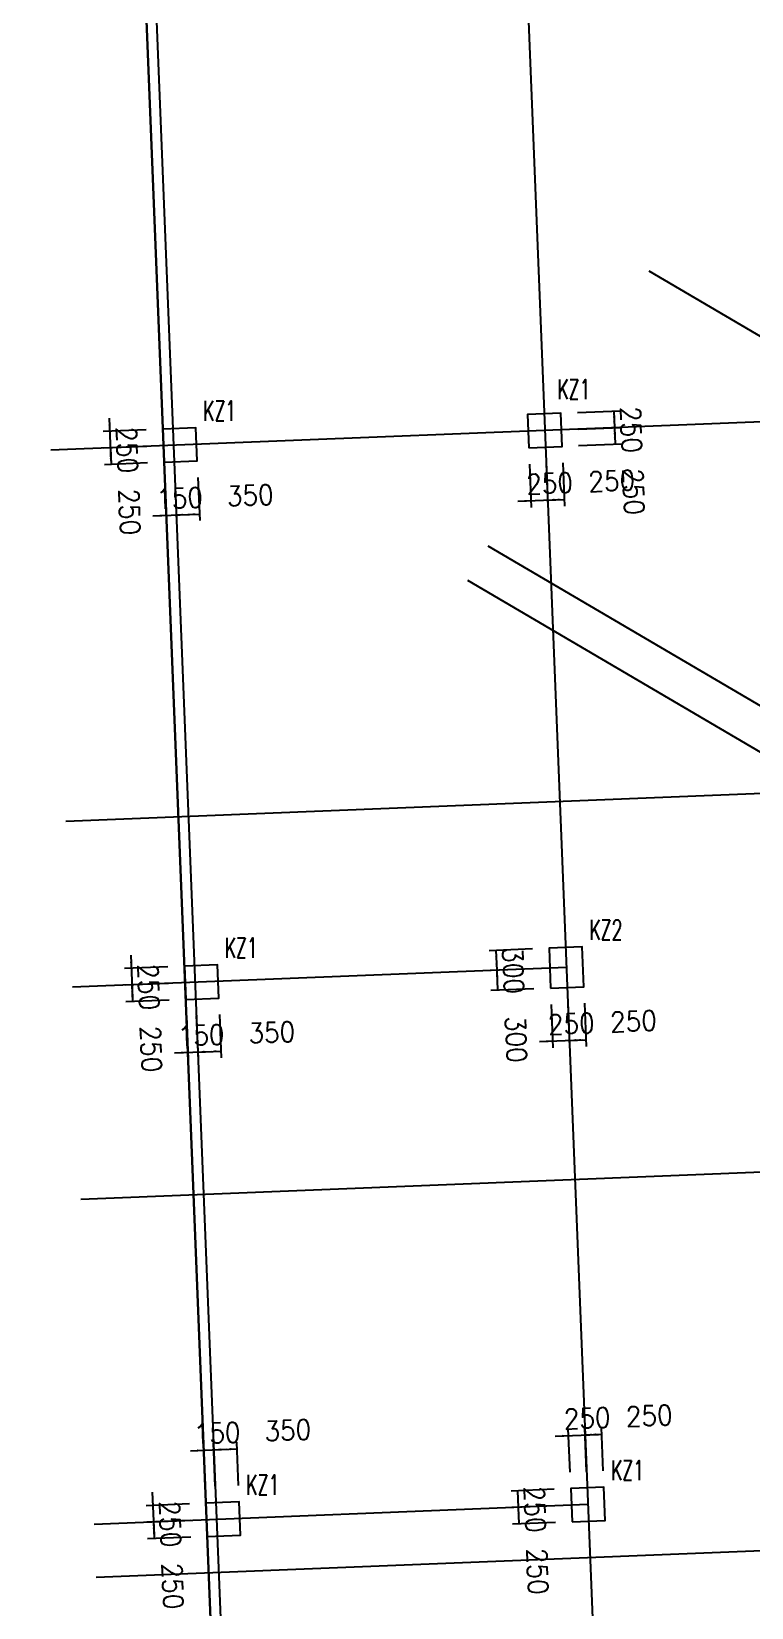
# Model space of a CAD drawing. Extents: x 387171 to 699106, y 11966 to 245688.
# Drawn here: x 476181 to 487027, y 165411 to 189161 of the extents above; entities that cross this region are included whole.
import ezdxf

# ---------------------------------------------------------------- set-up
doc = ezdxf.new("R2010")
doc.units = 0
doc.header["$LTSCALE"] = 100
doc.header["$MEASUREMENT"] = 0
for name, color, linetype in [('COLU', 7, 'Continuous'), ('DIM', 3, 'Continuous'), ('DOTE', 253, 'Continuous'), ('NUM', 7, 'Continuous'), ('Q-dote', 253, 'Continuous')]:
    doc.layers.add(name, color=color, linetype=linetype)
doc.styles.get("Standard").update_dxf_attribs({"font": 'standard'})
doc.dimstyles.get("Standard").update_dxf_attribs({"dimtxt": 300, "dimasz": 100, "dimexe": 100, "dimexo": 250, "dimgap": 100, "dimtad": 0, "dimtoh": 1, "dimdec": 0, "dimdsep": 46, "dimcen": 0.09, "dimclrt": 7, "dimadec": 0, "dimazin": 0, "dimtfac": 1, "dimtdec": 4, "dimtofl": 0, "dimtmove": 0, "dimatfit": 3, "dimfxl": 1, "dimtolj": 1, "dimtzin": 0, "dimarcsym": 0})

# ---------------------------------------------------------------- blocks, each defined once
blk = doc.blocks.new('*D44')
at = {"layer": 'DIM', "color": 0, "linetype": 'ByBlock', "lineweight": -2}
for p, q in [((478559, 166971), (477909, 166945)), ((478001, 167149), (478027, 166500)), ((478569, 166722), (477919, 166696))]:
    blk.add_line(p, q, dxfattribs=at)
for points in [[(478009, 166949), (477989, 167049), (478022, 167050)], [(478019, 166700), (478040, 166600), (478007, 166599)]]:
    blk.add_solid(points, dxfattribs=at)
at = {"layer": 'DIM', "color": 7, "linetype": 'Continuous', "lineweight": -2, "insert": (478271, 166669), "char_height": 300, "width": 566.67, "attachment_point": 5, "rotation": 272.2988}
blk.add_mtext('250', dxfattribs=at)
blk = doc.blocks.new('*D935')
at = {"layer": 'DIM', "color": 0, "linetype": 'ByBlock', "lineweight": -2}
for p, q in [((478569, 166722), (477919, 166696)), ((478019, 166700), (478029, 166450)), ((478579, 166472), (477929, 166446))]:
    blk.add_line(p, q, dxfattribs=at)
for points in [[(478019, 166700), (478040, 166600), (478007, 166599)], [(478029, 166450), (478009, 166549), (478042, 166550)]]:
    blk.add_solid(points, dxfattribs=at)
at = {"layer": 'DIM', "color": 7, "linetype": 'Continuous', "lineweight": -2, "insert": (478308, 165734), "char_height": 300, "width": 566.67, "attachment_point": 5, "rotation": 272.2988}
blk.add_mtext('250', dxfattribs=at)
blk = doc.blocks.new('*D566')
at = {"layer": 'DIM', "color": 0, "linetype": 'ByBlock', "lineweight": -2}
for p, q in [((478577, 167773), (479126, 167795)), ((478799, 167231), (478772, 167881)), ((478948, 167237), (478922, 167887))]:
    blk.add_line(p, q, dxfattribs=at)
for points in [[(478776, 167781), (478677, 167760), (478676, 167793)], [(478926, 167787), (479026, 167808), (479027, 167774)]]:
    blk.add_solid(points, dxfattribs=at)
at = {"layer": 'DIM', "color": 7, "linetype": 'Continuous', "lineweight": -2, "insert": (478978, 168039), "char_height": 300, "width": 476.67, "attachment_point": 5, "rotation": 2.2988}
blk.add_mtext('150', dxfattribs=at)
blk = doc.blocks.new('*D1466')
at = {"layer": 'DIM', "color": 0, "linetype": 'ByBlock', "lineweight": -2}
for p, q in [((478948, 167237), (478922, 167887)), ((478926, 167787), (479276, 167801)), ((479298, 167251), (479272, 167901))]:
    blk.add_line(p, q, dxfattribs=at)
for points in [[(478926, 167787), (479026, 167808), (479027, 167774)], [(479276, 167801), (479177, 167780), (479175, 167814)]]:
    blk.add_solid(points, dxfattribs=at)
at = {"layer": 'DIM', "color": 7, "linetype": 'Continuous', "lineweight": -2, "insert": (480042, 168082), "char_height": 300, "width": 566.67, "attachment_point": 5, "rotation": 2.2988}
blk.add_mtext('350', dxfattribs=at)
blk = doc.blocks.new('*D1086')
at = {"layer": 'DIM', "color": 0, "linetype": 'ByBlock', "lineweight": -2}
for p, q in [((484054, 167192), (483405, 167166)), ((483505, 167170), (483515, 166920)), ((484064, 166942), (483415, 166916))]:
    blk.add_line(p, q, dxfattribs=at)
for points in [[(483505, 167170), (483525, 167071), (483492, 167069)], [(483515, 166920), (483494, 167019), (483527, 167021)]]:
    blk.add_solid(points, dxfattribs=at)
at = {"layer": 'DIM', "color": 7, "linetype": 'Continuous', "lineweight": -2, "insert": (483766, 166890), "char_height": 300, "width": 566.67, "attachment_point": 5, "rotation": 272.2988}
blk.add_mtext('250', dxfattribs=at)
blk = doc.blocks.new('*D1842')
at = {"layer": 'DIM', "color": 0, "linetype": 'ByBlock', "lineweight": -2}
for p, q in [((484064, 166942), (483415, 166916)), ((483515, 166920), (483525, 166670)), ((484074, 166692), (483425, 166666))]:
    blk.add_line(p, q, dxfattribs=at)
for points in [[(483515, 166920), (483535, 166821), (483502, 166820)], [(483525, 166670), (483504, 166770), (483537, 166771)]]:
    blk.add_solid(points, dxfattribs=at)
at = {"layer": 'DIM', "color": 7, "linetype": 'Continuous', "lineweight": -2, "insert": (483804, 165955), "char_height": 300, "width": 566.67, "attachment_point": 5, "rotation": 272.2988}
blk.add_mtext('250', dxfattribs=at)
blk = doc.blocks.new('*D1589')
at = {"layer": 'DIM', "color": 0, "linetype": 'ByBlock', "lineweight": -2}
for p, q in [((484072, 167993), (484722, 168020)), ((484294, 167452), (484268, 168101)), ((484544, 167462), (484518, 168111))]:
    blk.add_line(p, q, dxfattribs=at)
for points in [[(484272, 168001), (484173, 167981), (484171, 168014)], [(484522, 168011), (484621, 168032), (484622, 167999)]]:
    blk.add_solid(points, dxfattribs=at)
at = {"layer": 'DIM', "color": 7, "linetype": 'Continuous', "lineweight": -2, "insert": (484552, 168263), "char_height": 300, "width": 566.67, "attachment_point": 5, "rotation": 2.2988}
blk.add_mtext('250', dxfattribs=at)
blk = doc.blocks.new('*D1782')
at = {"layer": 'DIM', "color": 0, "linetype": 'ByBlock', "lineweight": -2}
for p, q in [((484544, 167462), (484518, 168111)), ((484522, 168011), (484772, 168022)), ((484794, 167472), (484768, 168121))]:
    blk.add_line(p, q, dxfattribs=at)
for points in [[(484522, 168011), (484621, 168032), (484622, 167999)], [(484772, 168022), (484672, 168001), (484671, 168034)]]:
    blk.add_solid(points, dxfattribs=at)
at = {"layer": 'DIM', "color": 7, "linetype": 'Continuous', "lineweight": -2, "insert": (485487, 168300), "char_height": 300, "width": 566.67, "attachment_point": 5, "rotation": 2.2988}
blk.add_mtext('250', dxfattribs=at)
blk = doc.blocks.new('*D2574')
at = {"layer": 'DIM', "color": 0, "linetype": 'ByBlock', "lineweight": -2}
for p, q in [((478234, 175065), (477584, 175039)), ((477676, 175243), (477702, 174593)), ((478244, 174815), (477594, 174789))]:
    blk.add_line(p, q, dxfattribs=at)
for points in [[(477684, 175043), (477664, 175142), (477697, 175143)], [(477694, 174793), (477715, 174694), (477682, 174692)]]:
    blk.add_solid(points, dxfattribs=at)
at = {"layer": 'DIM', "color": 7, "linetype": 'Continuous', "lineweight": -2, "insert": (477946, 174763), "char_height": 300, "width": 566.67, "attachment_point": 5, "rotation": 272.2988}
blk.add_mtext('250', dxfattribs=at)
blk = doc.blocks.new('*D2339')
at = {"layer": 'DIM', "color": 0, "linetype": 'ByBlock', "lineweight": -2}
for p, q in [((478244, 174815), (477594, 174789)), ((478254, 174565), (477604, 174539)), ((477694, 174793), (477704, 174543))]:
    blk.add_line(p, q, dxfattribs=at)
for points in [[(477694, 174793), (477715, 174694), (477682, 174692)], [(477704, 174543), (477684, 174643), (477717, 174644)]]:
    blk.add_solid(points, dxfattribs=at)
at = {"layer": 'DIM', "color": 7, "linetype": 'Continuous', "lineweight": -2, "insert": (477983, 173827), "char_height": 300, "width": 566.67, "attachment_point": 5, "rotation": 272.2988}
blk.add_mtext('250', dxfattribs=at)
blk = doc.blocks.new('*D3127')
at = {"layer": 'DIM', "color": 0, "linetype": 'ByBlock', "lineweight": -2}
for p, q in [((478664, 174332), (478690, 173682)), ((478514, 174326), (478540, 173676)), ((478336, 173768), (478886, 173790))]:
    blk.add_line(p, q, dxfattribs=at)
for points in [[(478536, 173776), (478437, 173755), (478435, 173789)], [(478686, 173782), (478785, 173803), (478786, 173769)]]:
    blk.add_solid(points, dxfattribs=at)
at = {"layer": 'DIM', "color": 7, "linetype": 'Continuous', "lineweight": -2, "insert": (478737, 174034), "char_height": 300, "width": 476.67, "attachment_point": 5, "rotation": 2.2988}
blk.add_mtext('150', dxfattribs=at)
blk = doc.blocks.new('*D2858')
at = {"layer": 'DIM', "color": 0, "linetype": 'ByBlock', "lineweight": -2}
for p, q in [((478664, 174332), (478690, 173682)), ((479013, 174346), (479039, 173696)), ((478686, 173782), (479035, 173796))]:
    blk.add_line(p, q, dxfattribs=at)
for points in [[(478686, 173782), (478785, 173803), (478786, 173769)], [(479035, 173796), (478936, 173775), (478935, 173809)]]:
    blk.add_solid(points, dxfattribs=at)
at = {"layer": 'DIM', "color": 7, "linetype": 'Continuous', "lineweight": -2, "insert": (479801, 174077), "char_height": 300, "width": 566.67, "attachment_point": 5, "rotation": 2.2988}
blk.add_mtext('350', dxfattribs=at)
blk = doc.blocks.new('*D3613')
at = {"layer": 'DIM', "color": 0, "linetype": 'ByBlock', "lineweight": -2}
for p, q in [((483727, 175336), (483078, 175309)), ((483178, 175313), (483190, 175014)), ((483739, 175036), (483090, 175010))]:
    blk.add_line(p, q, dxfattribs=at)
for points in [[(483178, 175313), (483199, 175214), (483165, 175213)], [(483190, 175014), (483169, 175113), (483203, 175114)]]:
    blk.add_solid(points, dxfattribs=at)
at = {"layer": 'DIM', "color": 7, "linetype": 'Continuous', "lineweight": -2, "insert": (483440, 175008), "char_height": 300, "width": 566.67, "attachment_point": 5, "rotation": 272.2988}
blk.add_mtext('300', dxfattribs=at)
blk = doc.blocks.new('*D3802')
at = {"layer": 'DIM', "color": 0, "linetype": 'ByBlock', "lineweight": -2}
for p, q in [((483739, 175036), (483090, 175010)), ((483190, 175014), (483202, 174714)), ((483751, 174736), (483102, 174710))]:
    blk.add_line(p, q, dxfattribs=at)
for points in [[(483190, 175014), (483211, 174914), (483177, 174913)], [(483202, 174714), (483181, 174813), (483215, 174815)]]:
    blk.add_solid(points, dxfattribs=at)
at = {"layer": 'DIM', "color": 7, "linetype": 'Continuous', "lineweight": -2, "insert": (483482, 173973), "char_height": 300, "width": 566.67, "attachment_point": 5, "rotation": 272.2988}
blk.add_mtext('300', dxfattribs=at)
blk = doc.blocks.new('*D3553')
at = {"layer": 'DIM', "color": 0, "linetype": 'ByBlock', "lineweight": -2}
for p, q in [((484011, 174496), (484037, 173847)), ((484261, 174506), (484287, 173857)), ((483834, 173939), (484483, 173965))]:
    blk.add_line(p, q, dxfattribs=at)
for points in [[(484033, 173947), (483934, 173926), (483933, 173959)], [(484283, 173957), (484382, 173977), (484384, 173944)]]:
    blk.add_solid(points, dxfattribs=at)
at = {"layer": 'DIM', "color": 7, "linetype": 'Continuous', "lineweight": -2, "insert": (484313, 174208), "char_height": 300, "width": 566.67, "attachment_point": 5, "rotation": 2.2988}
blk.add_mtext('250', dxfattribs=at)
blk = doc.blocks.new('*D4306')
at = {"layer": 'DIM', "color": 0, "linetype": 'ByBlock', "lineweight": -2}
for p, q in [((484261, 174506), (484287, 173857)), ((484511, 174516), (484537, 173867)), ((484283, 173957), (484533, 173967))]:
    blk.add_line(p, q, dxfattribs=at)
for points in [[(484283, 173957), (484382, 173977), (484384, 173944)], [(484533, 173967), (484434, 173946), (484432, 173979)]]:
    blk.add_solid(points, dxfattribs=at)
at = {"layer": 'DIM', "color": 7, "linetype": 'Continuous', "lineweight": -2, "insert": (485249, 174246), "char_height": 300, "width": 566.67, "attachment_point": 5, "rotation": 2.2988}
blk.add_mtext('250', dxfattribs=at)
blk = doc.blocks.new('*D3943')
at = {"layer": 'DIM', "color": 0, "linetype": 'ByBlock', "lineweight": -2}
for p, q in [((477909, 183158), (477259, 183132)), ((477351, 183336), (477377, 182687)), ((477919, 182909), (477270, 182883))]:
    blk.add_line(p, q, dxfattribs=at)
for points in [[(477359, 183136), (477339, 183236), (477372, 183237)], [(477369, 182887), (477390, 182787), (477357, 182786)]]:
    blk.add_solid(points, dxfattribs=at)
at = {"layer": 'DIM', "color": 7, "linetype": 'Continuous', "lineweight": -2, "insert": (477621, 182856), "char_height": 300, "width": 566.67, "attachment_point": 5, "rotation": 272.2988}
blk.add_mtext('250', dxfattribs=at)
blk = doc.blocks.new('*D275')
at = {"layer": 'DIM', "color": 0, "linetype": 'ByBlock', "lineweight": -2}
for p, q in [((477919, 182909), (477270, 182883)), ((477369, 182887), (477379, 182637)), ((477929, 182659), (477280, 182633))]:
    blk.add_line(p, q, dxfattribs=at)
for points in [[(477369, 182887), (477390, 182787), (477357, 182786)], [(477379, 182637), (477359, 182736), (477392, 182737)]]:
    blk.add_solid(points, dxfattribs=at)
at = {"layer": 'DIM', "color": 7, "linetype": 'Continuous', "lineweight": -2, "insert": (477658, 181921), "char_height": 300, "width": 566.67, "attachment_point": 5, "rotation": 272.2988}
blk.add_mtext('250', dxfattribs=at)
blk = doc.blocks.new('*D4443')
at = {"layer": 'DIM', "color": 0, "linetype": 'ByBlock', "lineweight": -2}
for p, q in [((478189, 182419), (478215, 181770)), ((478339, 182425), (478365, 181776)), ((478011, 181861), (478561, 181884))]:
    blk.add_line(p, q, dxfattribs=at)
for points in [[(478211, 181869), (478112, 181849), (478110, 181882)], [(478361, 181876), (478460, 181896), (478461, 181863)]]:
    blk.add_solid(points, dxfattribs=at)
at = {"layer": 'DIM', "color": 7, "linetype": 'Continuous', "lineweight": -2, "insert": (478412, 182128), "char_height": 300, "width": 476.67, "attachment_point": 5, "rotation": 2.2988}
blk.add_mtext('150', dxfattribs=at)
blk = doc.blocks.new('*D766')
at = {"layer": 'DIM', "color": 0, "linetype": 'ByBlock', "lineweight": -2}
for p, q in [((478339, 182425), (478365, 181776)), ((478688, 182439), (478715, 181790)), ((478361, 181876), (478711, 181890))]:
    blk.add_line(p, q, dxfattribs=at)
for points in [[(478361, 181876), (478460, 181896), (478461, 181863)], [(478711, 181890), (478611, 181869), (478610, 181902)]]:
    blk.add_solid(points, dxfattribs=at)
at = {"layer": 'DIM', "color": 7, "linetype": 'Continuous', "lineweight": -2, "insert": (479476, 182170), "char_height": 300, "width": 566.67, "attachment_point": 5, "rotation": 2.2988}
blk.add_mtext('350', dxfattribs=at)
blk = doc.blocks.new('*D956')
at = {"layer": 'DIM', "color": 0, "linetype": 'ByBlock', "lineweight": -2}
for p, q in [((484404, 183419), (485053, 183445)), ((484953, 183441), (484963, 183191)), ((484414, 183169), (485063, 183195))]:
    blk.add_line(p, q, dxfattribs=at)
for points in [[(484953, 183441), (484974, 183342), (484941, 183341)], [(484963, 183191), (484943, 183291), (484976, 183292)]]:
    blk.add_solid(points, dxfattribs=at)
at = {"layer": 'DIM', "color": 7, "linetype": 'Continuous', "lineweight": -2, "insert": (485215, 183161), "char_height": 300, "width": 566.67, "attachment_point": 5, "rotation": 272.2988}
blk.add_mtext('250', dxfattribs=at)
blk = doc.blocks.new('*D584')
at = {"layer": 'DIM', "color": 0, "linetype": 'ByBlock', "lineweight": -2}
for p, q in [((484414, 183169), (485063, 183195)), ((484963, 183191), (484973, 182942)), ((484424, 182920), (485073, 182946))]:
    blk.add_line(p, q, dxfattribs=at)
for points in [[(484963, 183191), (484984, 183092), (484951, 183091)], [(484973, 182942), (484953, 183041), (484986, 183042)]]:
    blk.add_solid(points, dxfattribs=at)
at = {"layer": 'DIM', "color": 7, "linetype": 'Continuous', "lineweight": -2, "insert": (485252, 182226), "char_height": 300, "width": 566.67, "attachment_point": 5, "rotation": 272.2988}
blk.add_mtext('250', dxfattribs=at)
blk = doc.blocks.new('*D1487')
at = {"layer": 'DIM', "color": 0, "linetype": 'ByBlock', "lineweight": -2}
for p, q in [((483684, 182640), (483710, 181990)), ((483934, 182650), (483960, 182000)), ((483507, 182082), (484156, 182108))]:
    blk.add_line(p, q, dxfattribs=at)
for points in [[(483706, 182090), (483607, 182069), (483606, 182103)], [(483956, 182100), (484056, 182121), (484057, 182088)]]:
    blk.add_solid(points, dxfattribs=at)
at = {"layer": 'DIM', "color": 7, "linetype": 'Continuous', "lineweight": -2, "insert": (483986, 182352), "char_height": 300, "width": 566.67, "attachment_point": 5, "rotation": 2.2988}
blk.add_mtext('250', dxfattribs=at)
blk = doc.blocks.new('*D1112')
at = {"layer": 'DIM', "color": 0, "linetype": 'ByBlock', "lineweight": -2}
for p, q in [((483934, 182650), (483960, 182000)), ((484184, 182660), (484210, 182010)), ((483956, 182100), (484206, 182110))]:
    blk.add_line(p, q, dxfattribs=at)
for points in [[(483956, 182100), (484056, 182121), (484057, 182088)], [(484206, 182110), (484107, 182090), (484105, 182123)]]:
    blk.add_solid(points, dxfattribs=at)
at = {"layer": 'DIM', "color": 7, "linetype": 'Continuous', "lineweight": -2, "insert": (484922, 182389), "char_height": 300, "width": 566.67, "attachment_point": 5, "rotation": 2.2988}
blk.add_mtext('250', dxfattribs=at)
blk = doc.blocks.new('1')
at = {"layer": 'DOTE'}
blk.add_line((458698, 592855), (587451, 458371), dxfattribs=at)
blk = doc.blocks.new('后浇带现场')
at = {"layer": 'Q-dote'}
blk.add_line((659263, 761135), (666731, 575100), dxfattribs=at)
at = {"color": 1, "lineweight": 30, "rotation": 318.5460777723208}
blk.add_blockref('1', (-77006, 620463), dxfattribs=at)

msp = doc.modelspace()

# ---------------------------------------------------------------- linework, layer by layer
at = {"color": 6, "lineweight": 30}
msp.add_lwpolyline([(476181.3, 232428.8), (494258.1, 233154.4), (494258.1, 231537.9), (540808.1, 231537.9), (540808.1, 232387.9), (590208.1, 232387.9), (590208.1, 232187.9), (593108.1, 232187.9), (593108.1, 230737.9), (608058.1, 230737.9), (608058.1, 231687.9), (648158.1, 231687.9), (648158.1, 230737.9), (657058.1, 230737.9), (657158.1, 196187.9), (658248.2, 196187.9), (663075.9, 83077.9), (659946, 47787.8), (654318.1, 48286.9), (653832.2, 42808.4), (496133.5, 56794.9), (482757.4, 68610.1), (476181.3, 232428.8)], dxfattribs=at)
at = {"layer": 'COLU'}
for points in [[(483674.4, 182889.5), (484174, 182909.5), (484153.9, 183409.1), (483654.3, 183389.1)], [(478178.8, 182668.9), (478678.4, 182688.9), (478658.4, 183188.5), (478158.8, 183168.5)], [(484001.3, 174746), (484500.9, 174766.1), (484476.8, 175365.6), (483977.2, 175345.5)], [(478503.7, 174575.4), (479003.3, 174595.4), (478983.3, 175095), (478483.7, 175075)], [(484324.2, 166702.5), (484823.8, 166722.6), (484803.7, 167222.2), (484304.1, 167202.1)], [(478828.6, 166481.9), (479328.2, 166501.9), (479308.1, 167001.5), (478808.6, 166981.5)]]:
    msp.add_lwpolyline(points, close=True, dxfattribs=at)
at = {"layer": 'DOTE'}
for p, q in [((481860.1, 234317.6), (489328.1, 48282.5)), ((476264.6, 234093), (483732.6, 48057.9)), ((522507.5, 163782.3), (485487, 185549.6)), ((489909.3, 183389.9), (476472.7, 182850.6)), ((483053.9, 181411.6), (510678.3, 165169)), ((482749.8, 180894.4), (502098.7, 169517.6)), ((490134, 177794.5), (476697.4, 177255.1)), ((484239.1, 175055.8), (476797.6, 174757.1)), ((496058, 172327.7), (476926, 171559.7)), ((484564, 166962.3), (477122.5, 166663.6)), ((490591.2, 166403.6), (477154.6, 165864.2))]:
    msp.add_line(p, q, dxfattribs=at)

# ---------------------------------------------------------------- block references
at = {"color": 3, "lineweight": 30}
msp.add_blockref('后浇带现场', (-182998.7, -527042.1), dxfattribs=at)

# ---------------------------------------------------------------- texts
at = {"layer": 'NUM', "color": 200, "width": 0.7}
for s, p in [('KZ1', (484101.3, 183618.9)), ('KZ1', (478764.4, 183294.6)), ('KZ2', (484582.9, 175471.7)), ('KZ1', (479089.3, 175201.1)), ('KZ1', (484909.8, 167328.2)), ('KZ1', (479414.2, 167107.6))]:
    msp.add_text(s, height=300, dxfattribs=at).set_placement(p)

# ---------------------------------------------------------------- dimensions: what is measured, and where the dimension line sits
at = {"layer": 'DIM', "color": 200}
for p1, p2, distance, picture, middle in [((484153.9, 183409.1), (484164, 183159.3), 800, '*D956', (485194.3, 183669.1)), ((478158.8, 183168.5), (478168.8, 182918.7), -800, '*D3943', (477600.5, 183364.3)), ((484164, 183159.3), (484174, 182909.5), 800, '*D584', (485231.9, 182733.7)), ((478168.8, 182918.7), (478178.8, 182668.9), -800, '*D275', (477638, 182428.9)), ((483674.4, 182889.5), (483924.2, 182899.5), -800, '*D1487', (483478.6, 182331.2)), ((483924.2, 182899.5), (484174, 182909.5), -800, '*D1112', (484414, 182368.7)), ((478178.8, 182668.9), (478328.7, 182674.9), -800, '*D4443', (477999.1, 182111.2)), ((478328.7, 182674.9), (478678.4, 182688.9), -800, '*D766', (478918.4, 182148.1)), ((483977.2, 175345.5), (483989.3, 175045.8), -800, '*D3613', (483418.9, 175541.4)), ((478483.7, 175075), (478493.7, 174825.2), -800, '*D2574', (477925.4, 175270.8)), ((483989.3, 175045.8), (484001.3, 174746), -800, '*D3802', (483460.5, 174506.1)), ((478493.7, 174825.2), (478503.7, 174575.4), -800, '*D2339', (477962.9, 174335.4)), ((478503.7, 174575.4), (478653.6, 174581.4), -800, '*D3127', (478324, 174017.7)), ((478653.6, 174581.4), (479003.3, 174595.4), -800, '*D2858', (479243.3, 174054.6)), ((484001.3, 174746), (484251.1, 174756), -800, '*D3553', (483805.4, 174187.7)), ((484251.1, 174756), (484500.9, 174766.1), -800, '*D4306', (484740.9, 174225.3)), ((484304.1, 167202.1), (484553.9, 167212.1), 800, '*D1589', (484044.1, 168242.5)), ((484553.9, 167212.1), (484803.7, 167222.2), 800, '*D1782', (484979.5, 168280.1)), ((478808.6, 166981.5), (478958.4, 166987.5), 800, '*D566', (478564.7, 168022.5)), ((478958.4, 166987.5), (479308.1, 167001.5), 800, '*D1466', (479483.9, 168059.4)), ((484304.1, 167202.1), (484314.2, 166952.3), -800, '*D1086', (483745.8, 167397.9)), ((478808.6, 166981.5), (478818.6, 166731.7), -800, '*D44', (478250.2, 167177.3)), ((478818.6, 166731.7), (478828.6, 166481.9), -800, '*D935', (478287.8, 166241.9)), ((484314.2, 166952.3), (484324.2, 166702.5), -800, '*D1842', (483783.4, 166462.5))]:
    dim = msp.add_aligned_dim(p1=p1, p2=p2, distance=distance, dimstyle='Standard', dxfattribs=at)
    dim.commit()
    dim.dimension.update_dxf_attribs({"geometry": picture, "text_midpoint": middle})

doc.saveas('drawing.dxf')
